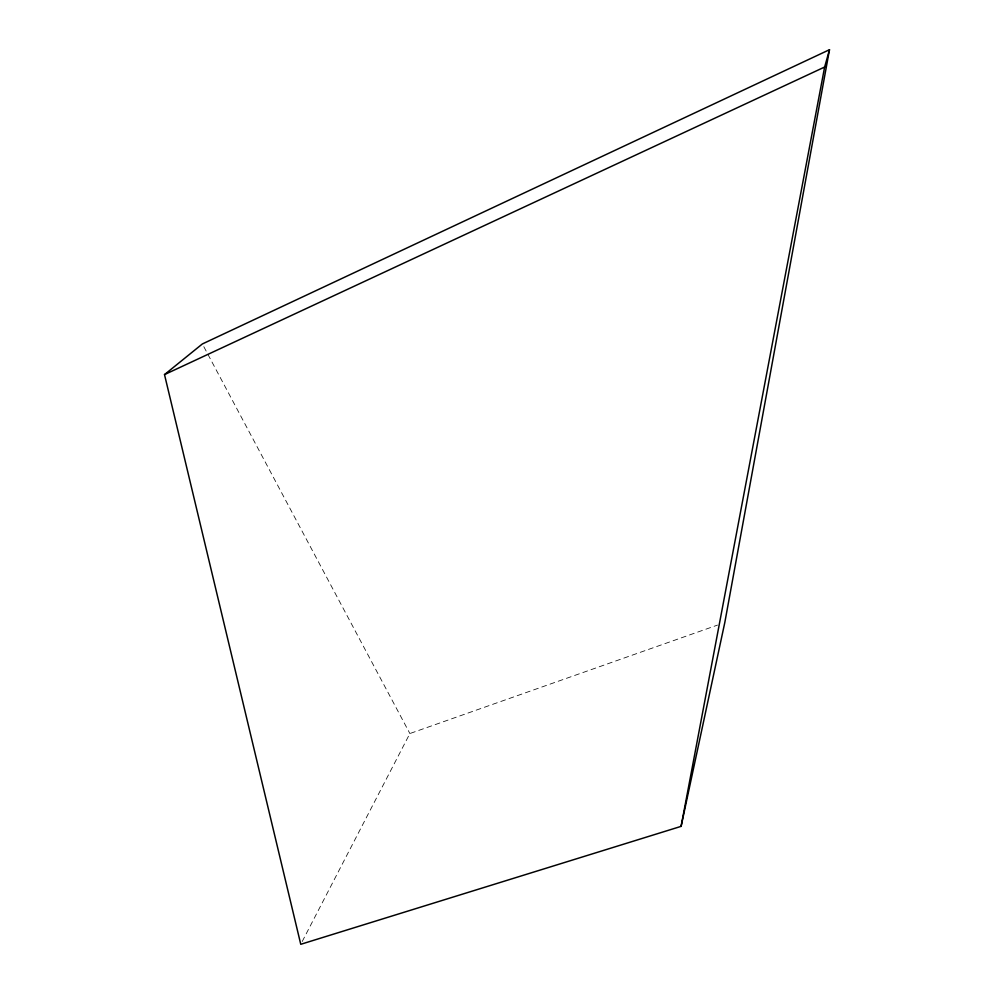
<?xml version="1.0" encoding="UTF-8"?>
<svg xmlns="http://www.w3.org/2000/svg" width="994" height="994" viewBox="0 0 994 994"><rect width="100%" height="100%" fill="white"/><g stroke="black" fill="none" stroke-linecap="round" stroke-linejoin="round"><path stroke-width="0.75" stroke-dasharray="4.97 3.73" d="M302.188 941.542L409.876 733.535L717.531 625.089M203.82 346.682L409.876 733.535"/><path stroke-width="1.49" d="M829.493 49.7L724.812 622.517L681.101 826.362L300.76 944.3L164.507 374.601L202.366 343.949L829.493 49.7L824.635 67.033L681.101 826.362M164.507 374.601L824.635 67.033"/></g></svg>
